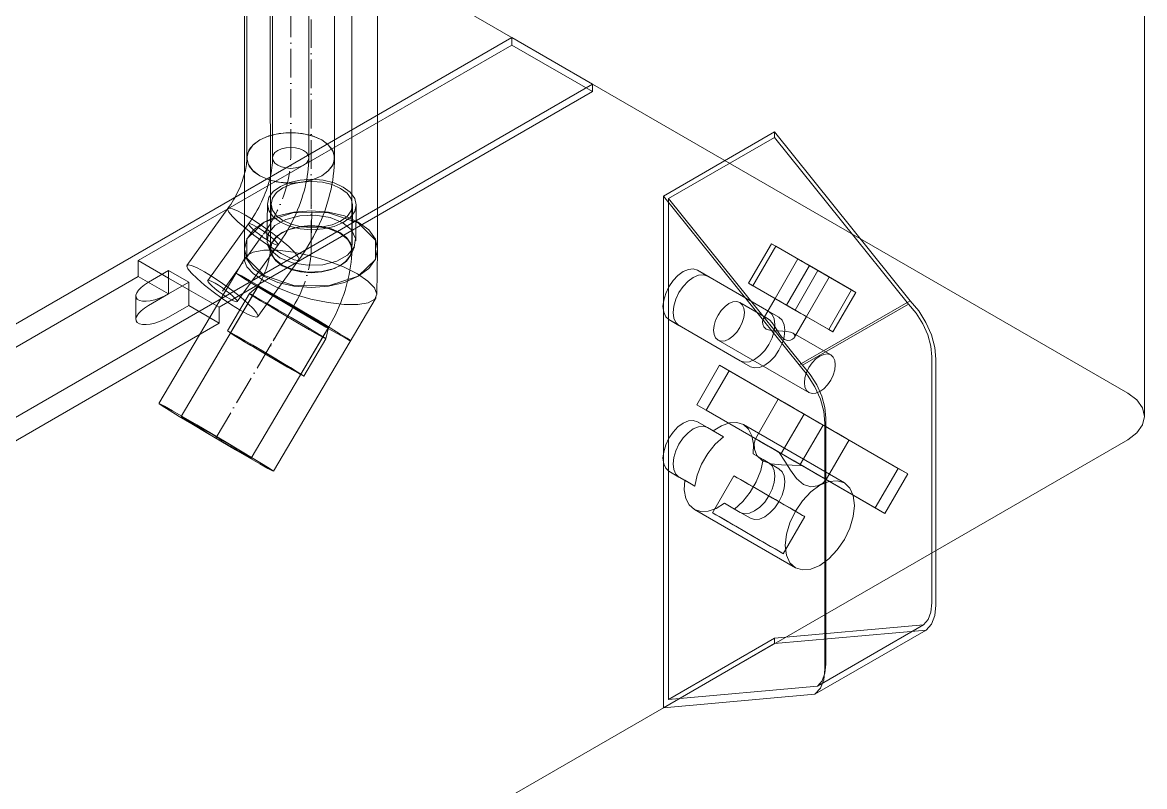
# Model space of a CAD drawing. Header units: millimetres. Extents: x -88595 to 880822, y -1054509 to -148035.
# Drawn here: x 394655.4 to 395048.3, y -313842.6 to -313575 of the extents above; entities that cross this region are included whole.
import ezdxf

# ---------------------------------------------------------------- set-up
doc = ezdxf.new("R2010")
doc.units = ezdxf.units.MM
doc.linetypes.add('$12$ADSK_Осевая', pattern=[14, 10, -2, 0, -2])
doc.linetypes.add('$13$ADSK_Осевая', pattern=[14, 10, -2, 0, -2])
for name, color, linetype, lineweight in [('Изоляция', 7, 'Continuous', 18), ('Оборудование', 7, 'Continuous', 18), ('Трубопровод', 7, 'Continuous', 18), ('Трубопроводы', 7, 'Continuous', 18)]:
    doc.layers.add(name, color=color, linetype=linetype, lineweight=lineweight)

# ---------------------------------------------------------------- blocks, each defined once
blk = doc.blocks.new('$0$ADSK_МедьПайка_Отвод-гнутая труба - Отвод _гнутая труба_-3264728-В_ОВ3_4')
at = {"layer": 'Трубопроводы', "color": 190, "true_color": 0x8000ff}
for points in [[(20780.35, 11342.33, 0), (20779.04, 11342.91, 0), (20777.5, 11343.28, 0), (20775.86, 11343.4, 0), (20774.22, 11343.28, 0), (20772.69, 11342.91, 0), (20771.37, 11342.33, 0), (20770.36, 11341.57, 0), (20769.73, 11340.69, 0), (20769.51, 11339.74, 0), (20769.73, 11338.79, 0), (20770.36, 11337.9, 0), (20771.37, 11337.14, 0)], [(20769.51, 11339.74, 0), (20769.5, 11338.91, 0), (20769.45, 11338.05, 0), (20769.38, 11337.16, 0), (20769.28, 11336.26, 0), (20769.14, 11335.33, 0), (20768.98, 11334.38, 0), (20768.78, 11333.42, 0), (20768.55, 11332.44, 0), (20768.3, 11331.45, 0), (20768.01, 11330.46, 0), (20767.69, 11329.45, 0), (20767.34, 11328.44, 0), (20766.97, 11327.43, 0), (20766.56, 11326.41, 0), (20766.13, 11325.4, 0), (20765.67, 11324.39, 0), (20765.18, 11323.39, 0), (20764.67, 11322.39, 0), (20764.14, 11321.4, 0), (20763.58, 11320.43, 0), (20763, 11319.47, 0), (20762.4, 11318.52, 0), (20761.78, 11317.6, 0), (20761.14, 11316.69, 0)], [(20771.37, 11337.14, 0), (20772.69, 11336.56, 0), (20774.22, 11336.2, 0), (20775.86, 11336.07, 0), (20777.5, 11336.2, 0), (20779.04, 11336.56, 0), (20780.35, 11337.14, 0), (20781.36, 11337.9, 0), (20781.99, 11338.79, 0), (20782.21, 11339.74, 0), (20781.99, 11340.69, 0), (20781.36, 11341.57, 0), (20780.35, 11342.33, 0)], [(20782.21, 11339.74, 0), (20782.19, 11338.47, 0), (20782.12, 11337.2, 0), (20782.02, 11335.92, 0), (20781.87, 11334.63, 0), (20781.68, 11333.33, 0), (20781.46, 11332.02, 0), (20781.19, 11330.72, 0), (20780.89, 11329.41, 0), (20780.54, 11328.09, 0), (20780.17, 11326.78, 0), (20779.75, 11325.47, 0), (20779.3, 11324.16, 0), (20778.82, 11322.86, 0), (20778.3, 11321.56, 0), (20777.75, 11320.27, 0), (20777.16, 11318.99, 0), (20776.55, 11317.72, 0), (20775.9, 11316.46, 0), (20775.23, 11315.22, 0), (20774.52, 11313.99, 0), (20773.79, 11312.78, 0), (20773.03, 11311.58, 0), (20772.25, 11310.41, 0), (20771.44, 11309.26, 0)], [(20763.71, 11315.73, 0), (20762.64, 11316.31, 0), (20761.81, 11316.66, 0), (20761.29, 11316.76, 0), (20761.11, 11316.6, 0), (20761.28, 11316.19, 0), (20761.8, 11315.57, 0), (20762.62, 11314.76, 0), (20763.69, 11313.84, 0), (20764.93, 11312.86, 0), (20766.27, 11311.88, 0), (20767.61, 11310.98, 0), (20768.86, 11310.21, 0)], [(20768.86, 11310.21, 0), (20769.94, 11309.64, 0), (20770.76, 11309.29, 0), (20771.28, 11309.19, 0), (20771.46, 11309.35, 0), (20771.29, 11309.76, 0), (20770.78, 11310.38, 0), (20769.96, 11311.18, 0), (20768.89, 11312.11, 0), (20767.64, 11313.09, 0), (20766.3, 11314.07, 0), (20764.96, 11314.97, 0), (20763.71, 11315.73, 0)]]:
    blk.add_polyline3d(points, dxfattribs=at)
blk = doc.blocks.new('$0$ADSK_МедьПайка_Отвод - Отвод медный под пайку двухраструбный-V7-В_ОВ3_4')
at = {"layer": 'Трубопроводы', "color": 134, "true_color": 0x00a6a6}
for p, q in [((22292.51, 10251.67), (22292.32, 10239.16)), ((22293.78, 10251.66), (22293.59, 10239.14)), ((22322.16, 10238.71), (22322.34, 10251.23)), ((22323.43, 10238.69), (22323.61, 10251.21)), ((22293.59, 10239.14), (22293.54, 10236.01)), ((22292.71, 10237.12), (22293.9, 10234.14)), ((22321.7, 10233.72), (22322.98, 10236.67)), ((22322.11, 10235.58), (22322.16, 10238.71)), ((22286.25, 10220.22), (22278.52, 10207.14)), ((22287.34, 10219.58), (22279.61, 10206.49)), ((22289.28, 10222.85), (22286.25, 10220.23)), ((22289.28, 10222.85), (22287.34, 10219.58)), ((22311.94, 10205.04), (22313.87, 10208.32)), ((22313.03, 10204.4), (22313.87, 10208.32)), ((22304.21, 10191.96), (22311.94, 10205.04)), ((22305.3, 10191.31), (22313.03, 10204.4))]:
    blk.add_line(p, q, dxfattribs=at)
for points in [[(22319.06, 10257.57, 0), (22315.84, 10259, 0), (22312.09, 10259.92, 0), (22308.06, 10260.26, 0), (22304.03, 10260, 0), (22300.28, 10259.16, 0), (22297.06, 10257.79, 0), (22294.59, 10255.99, 0), (22293.04, 10253.88, 0), (22292.51, 10251.6, 0), (22293.04, 10249.31, 0), (22294.59, 10247.17, 0), (22297.06, 10245.31, 0)], [(22297.96, 10245.81, 0), (22295.69, 10247.52, 0), (22294.26, 10249.48, 0), (22293.78, 10251.59, 0), (22294.26, 10253.68, 0), (22295.69, 10255.62, 0), (22297.96, 10257.27, 0), (22300.92, 10258.53, 0), (22304.36, 10259.31, 0), (22308.06, 10259.54, 0), (22311.76, 10259.23, 0), (22315.2, 10258.39, 0), (22318.16, 10257.07, 0)], [(22297.06, 10245.31, 0), (22300.29, 10243.88, 0), (22304.04, 10242.96, 0), (22308.06, 10242.62, 0), (22312.09, 10242.88, 0), (22315.84, 10243.72, 0), (22319.06, 10245.09, 0), (22321.53, 10246.89, 0), (22323.09, 10249.01, 0), (22323.62, 10251.28, 0), (22323.08, 10253.57, 0), (22321.53, 10255.72, 0), (22319.06, 10257.57, 0)], [(22318.16, 10257.07, 0), (22320.43, 10255.37, 0), (22321.86, 10253.4, 0), (22322.35, 10251.3, 0), (22321.86, 10249.2, 0), (22320.43, 10247.26, 0), (22318.16, 10245.61, 0), (22315.2, 10244.35, 0), (22311.76, 10243.58, 0), (22308.06, 10243.34, 0), (22304.37, 10243.65, 0), (22300.92, 10244.5, 0), (22297.96, 10245.81, 0)], [(22296.88, 10232.8, 0), (22293.78, 10235.34, 0), (22292.38, 10238.31, 0), (22292.85, 10241.36, 0), (22295.13, 10244.11, 0), (22298.95, 10246.24, 0), (22303.85, 10247.49, 0), (22309.23, 10247.7, 0), (22314.45, 10246.85, 0), (22318.87, 10245.05, 0)], [(22317.93, 10241.42, 0), (22314.97, 10242.74, 0), (22311.52, 10243.58, 0), (22307.83, 10243.9, 0), (22304.13, 10243.66, 0), (22300.68, 10242.88, 0), (22297.73, 10241.63, 0), (22295.46, 10239.97, 0), (22294.03, 10238.03, 0), (22293.54, 10235.94, 0), (22294.03, 10233.84, 0), (22295.46, 10231.87, 0), (22297.73, 10230.17, 0)], [(22317.93, 10241.42, 0), (22313.87, 10243.08, 0), (22309.07, 10243.85, 0), (22304.13, 10243.66, 0), (22299.63, 10242.52, 0), (22296.13, 10240.56, 0), (22294.03, 10238.03, 0), (22293.6, 10235.23, 0), (22294.88, 10232.5, 0), (22297.73, 10230.17, 0)], [(22318.87, 10245.05, 0), (22321.97, 10242.51, 0), (22323.37, 10239.54, 0), (22322.9, 10236.49, 0), (22320.61, 10233.73, 0), (22316.79, 10231.61, 0), (22311.9, 10230.36, 0), (22306.52, 10230.15, 0), (22301.3, 10230.99, 0), (22296.88, 10232.8, 0)], [(22297.73, 10230.17, 0), (22301.79, 10228.51, 0), (22306.58, 10227.74, 0), (22311.53, 10227.93, 0), (22316.02, 10229.07, 0), (22319.53, 10231.03, 0), (22321.62, 10233.56, 0), (22322.06, 10236.36, 0), (22320.77, 10239.09, 0), (22317.93, 10241.42, 0)], [(22297.73, 10230.17, 0), (22300.69, 10228.85, 0), (22304.13, 10228.01, 0), (22307.83, 10227.69, 0), (22311.52, 10227.93, 0), (22314.97, 10228.71, 0), (22317.93, 10229.96, 0), (22320.2, 10231.62, 0), (22321.62, 10233.56, 0), (22322.11, 10235.65, 0), (22321.62, 10237.75, 0), (22320.2, 10239.72, 0), (22317.93, 10241.42, 0)], [(22293.54, 10236.01, 0), (22293.53, 10235.52, 0), (22293.49, 10235, 0), (22293.44, 10234.45, 0), (22293.37, 10233.86, 0), (22293.27, 10233.25, 0), (22293.15, 10232.62, 0), (22293.01, 10231.96, 0), (22292.84, 10231.29, 0), (22292.66, 10230.59, 0), (22292.44, 10229.89, 0), (22292.21, 10229.17, 0), (22291.95, 10228.44, 0), (22291.67, 10227.71, 0), (22291.36, 10226.97, 0), (22291.04, 10226.23, 0), (22290.69, 10225.5, 0), (22290.33, 10224.76, 0), (22289.94, 10224.03, 0), (22289.54, 10223.3, 0), (22289.28, 10222.85, 0)], [(22322.11, 10235.58, 0), (22322.06, 10234.14, 0), (22321.97, 10232.7, 0), (22321.83, 10231.27, 0), (22321.65, 10229.83, 0), (22321.42, 10228.4, 0), (22321.16, 10226.98, 0), (22320.85, 10225.55, 0), (22320.5, 10224.14, 0), (22320.12, 10222.72, 0), (22319.7, 10221.32, 0), (22319.24, 10219.92, 0), (22318.75, 10218.53, 0), (22318.22, 10217.15, 0), (22317.65, 10215.78, 0), (22317.06, 10214.43, 0), (22316.43, 10213.08, 0), (22315.76, 10211.75, 0), (22315.07, 10210.43, 0), (22314.35, 10209.13, 0), (22313.87, 10208.32, 0)], [(22286.25, 10220.23, 0), (22286.72, 10220.01, 0), (22288.7, 10218.92, 0), (22292, 10217.04, 0)], [(22307.28, 10207.59, 0), (22303.06, 10210.04, 0), (22298.43, 10212.77, 0), (22293.94, 10215.45, 0), (22290.14, 10217.74, 0), (22287.48, 10219.39, 0), (22286.3, 10220.17, 0), (22286.25, 10220.22, 0)], [(22294.56, 10219.92, 0), (22291.53, 10221.65, 0), (22289.71, 10222.66, 0), (22289.28, 10222.85, 0)], [(22289.28, 10222.85, 0), (22289.32, 10222.8, 0), (22290.41, 10222.08, 0), (22292.85, 10220.57, 0), (22296.34, 10218.46, 0), (22300.46, 10216.01, 0), (22304.72, 10213.5, 0), (22308.59, 10211.24, 0)], [(22294.56, 10219.92, 0), (22292.18, 10221.28, 0), (22290.45, 10222.26, 0), (22289.47, 10222.77, 0), (22289.32, 10222.8, 0), (22290, 10222.34, 0), (22291.47, 10221.41, 0), (22293.63, 10220.09, 0), (22296.34, 10218.46, 0), (22299.39, 10216.64, 0), (22302.6, 10214.74, 0), (22305.74, 10212.9, 0), (22308.59, 10211.24, 0)], [(22313.87, 10208.32, 0), (22313.83, 10208.36, 0), (22312.74, 10209.09, 0), (22310.3, 10210.59, 0), (22306.82, 10212.7, 0), (22302.69, 10215.16, 0), (22298.44, 10217.67, 0), (22294.56, 10219.92, 0)], [(22308.59, 10211.24, 0), (22310.97, 10209.88, 0), (22312.7, 10208.91, 0), (22313.68, 10208.39, 0), (22313.83, 10208.36, 0), (22313.15, 10208.83, 0), (22311.68, 10209.75, 0), (22309.52, 10211.07, 0), (22306.81, 10212.7, 0), (22303.76, 10214.53, 0), (22300.55, 10216.42, 0), (22297.41, 10218.26, 0), (22294.56, 10219.92, 0)], [(22292, 10217.04, 0), (22296.22, 10214.58, 0), (22300.86, 10211.85, 0), (22305.35, 10209.17, 0), (22309.15, 10206.88, 0), (22311.8, 10205.24, 0), (22312.99, 10204.45, 0), (22313.03, 10204.4, 0)], [(22313.03, 10204.4, 0), (22312.56, 10204.61, 0), (22310.58, 10205.7, 0), (22307.28, 10207.59, 0)], [(22308.59, 10211.24, 0), (22311.62, 10209.51, 0), (22313.44, 10208.51, 0), (22313.87, 10208.32, 0)], [(22284.27, 10203.95, 0), (22281.68, 10205.43, 0), (22279.79, 10206.49, 0), (22278.73, 10207.06, 0), (22278.56, 10207.09, 0), (22279.31, 10206.58, 0), (22280.91, 10205.58, 0), (22283.26, 10204.14, 0), (22286.21, 10202.36, 0), (22289.54, 10200.38, 0), (22293.03, 10198.31, 0), (22296.44, 10196.31, 0), (22299.55, 10194.5, 0)], [(22298.93, 10194.89, 0), (22296.07, 10196.54, 0), (22292.94, 10198.38, 0), (22289.73, 10200.28, 0), (22286.67, 10202.11, 0), (22283.97, 10203.74, 0), (22281.81, 10205.06, 0), (22280.34, 10205.98, 0), (22279.65, 10206.45, 0), (22279.81, 10206.42, 0), (22280.78, 10205.9, 0), (22282.52, 10204.93, 0), (22284.89, 10203.57, 0)], [(22299.55, 10194.5, 0), (22302.14, 10193.02, 0), (22304.03, 10191.96, 0), (22305.09, 10191.4, 0), (22305.26, 10191.36, 0), (22304.51, 10191.87, 0), (22302.91, 10192.88, 0), (22300.56, 10194.32, 0), (22297.62, 10196.09, 0), (22294.29, 10198.08, 0), (22290.79, 10200.14, 0), (22287.38, 10202.15, 0), (22284.27, 10203.95, 0)], [(22284.89, 10203.57, 0), (22287.75, 10201.91, 0), (22290.88, 10200.07, 0), (22294.09, 10198.17, 0), (22297.15, 10196.35, 0), (22299.85, 10194.72, 0), (22302.01, 10193.39, 0), (22303.48, 10192.47, 0), (22304.17, 10192.01, 0), (22304.01, 10192.03, 0), (22303.04, 10192.55, 0), (22301.3, 10193.53, 0), (22298.93, 10194.89, 0)]]:
    blk.add_polyline3d(points, dxfattribs=at)
blk = doc.blocks.new('$0$ADSK_Наружный блок кондиционера сплит-системы1 - AV16IMVEV-4475072-В_ОВ3_4')
at = {"layer": 'Оборудование'}
for p, q in [((20840.88, 11167.99), (20840.88, 12539.7)), ((20170.35, 11559.9), (20835.03, 11176.15)), ((20089.03, 10994.48), (20619.36, 11300.67)), ((20619.36, 11300.67), (20619.36, 11298.05)), ((20619.36, 11300.67), (20647.64, 11284.34)), ((20619.36, 11298.05), (20488.54, 11222.53)), ((20619.36, 11298.05), (20647.64, 11281.72)), ((20647.64, 11284.34), (20117.31, 10978.15)), ((20647.64, 11281.72), (20647.64, 11284.34)), ((20516.83, 11206.2), (20647.64, 11281.72)), ((20711.28, 11267.6), (20672.39, 11245.14)), ((20711.28, 11265.71), (20674.16, 11244.28)), ((20711.28, 11265.71), (20711.28, 11267.6)), ((20711.28, 11267.6), (20758.82, 11208.47)), ((20758.21, 11207.34), (20711.28, 11265.71)), ((20719.93, 11186.01), (20672.39, 11245.14)), ((20672.39, 11245.14), (20672.39, 11065.92)), ((20674.16, 11244.28), (20674.16, 11068.83)), ((20674.16, 11244.28), (20721.08, 11185.91)), ((20702.26, 11214.6), (20710.26, 11228.46)), ((20703.75, 11213.74), (20711.75, 11227.6)), ((20711.75, 11227.6), (20710.26, 11228.46)), ((20710.26, 11228.46), (20723.52, 11220.8)), ((20726.51, 11219.08), (20711.75, 11227.6)), ((20488.54, 11222.53), (20488.54, 11216.98)), ((20488.54, 11222.53), (20499.15, 11216.4)), ((20719.52, 11223.11), (20711.52, 11209.26)), ((20492.08, 11214.93), (20499.15, 11219.02)), ((20499.15, 11219.02), (20506.22, 11214.93)), ((20499.15, 11216.4), (20499.15, 11219.02)), ((20687.87, 11217.14), (20684.34, 11219.18)), ((20684.34, 11219.18), (20709.34, 11204.74)), ((20715.52, 11206.94), (20723.52, 11220.8)), ((20718.51, 11205.22), (20726.51, 11219.08)), ((20723.52, 11220.8), (20738.28, 11212.28)), ((20739.77, 11211.42), (20726.51, 11219.08)), ((20488.54, 11216.98), (20219.84, 11061.84)), ((20488.54, 11216.98), (20499.15, 11210.85)), ((20499.15, 11216.4), (20499.15, 11210.85)), ((20506.22, 11212.32), (20499.15, 11216.4)), ((20506.22, 11214.93), (20499.15, 11210.85)), ((20506.22, 11214.93), (20506.22, 11212.32)), ((20712.87, 11202.7), (20687.87, 11217.14)), ((20715.52, 11206.94), (20702.26, 11214.6)), ((20702.26, 11214.6), (20703.75, 11213.74)), ((20703.75, 11213.74), (20718.51, 11205.22)), ((20722.51, 11202.91), (20730.51, 11216.76)), ((20487.71, 11210.15), (20487.71, 11201.99)), ((20499.15, 11210.85), (20492.08, 11206.77)), ((20506.22, 11206.77), (20506.22, 11212.32)), ((20506.22, 11212.32), (20516.83, 11206.2)), ((20738.28, 11212.28), (20730.28, 11198.42)), ((20731.77, 11197.56), (20739.77, 11211.42)), ((20738.28, 11212.28), (20739.77, 11211.42)), ((20499.15, 11202.69), (20506.22, 11206.77)), ((20506.22, 11206.77), (20516.83, 11200.65)), ((20516.83, 11200.65), (20516.83, 11206.2)), ((20708.83, 11202.28), (20699.18, 11207.86)), ((20711.52, 11209.26), (20707.35, 11202.05)), ((20730.28, 11198.42), (20715.52, 11206.94)), ((20758.82, 11208.47), (20719.93, 11186.01)), ((20721.08, 11185.91), (20758.21, 11207.34)), ((20674.34, 11201.86), (20677.87, 11199.81)), ((20699.34, 11187.42), (20674.34, 11201.86)), ((20718.35, 11195.7), (20722.51, 11202.91)), ((20718.51, 11205.22), (20731.77, 11197.56)), ((20248.13, 11045.51), (20516.83, 11200.65)), ((20677.87, 11199.81), (20702.87, 11185.38)), ((20731.77, 11197.56), (20730.28, 11198.42)), ((20691.56, 11194.66), (20723.38, 11176.29)), ((20731, 11189.49), (20717.81, 11197.1)), ((20684.09, 11172.02), (20692.09, 11185.88)), ((20695.42, 11183.96), (20692.09, 11185.88)), ((20692.09, 11185.88), (20721.69, 11168.79)), ((20766.44, 11102.65), (20766.44, 11188.84)), ((20767.85, 11188.02), (20767.85, 11101.83)), ((20687.42, 11170.1), (20695.42, 11183.96)), ((20728.34, 11164.95), (20695.42, 11183.96)), ((20712.63, 11174.02), (20704.63, 11160.16)), ((20713.69, 11154.93), (20684.09, 11172.02)), ((20684.09, 11172.02), (20687.42, 11170.1)), ((20687.42, 11170.1), (20720.34, 11151.09)), ((20687.87, 11164.06), (20684.34, 11166.1)), ((20684.34, 11166.1), (20689.86, 11162.91)), ((20713.69, 11154.93), (20721.69, 11168.79)), ((20721.69, 11168.79), (20754.61, 11149.78)), ((20729.31, 11167.41), (20729.31, 11081.22)), ((20693.4, 11160.87), (20687.87, 11164.06)), ((20689.86, 11162.91), (20693.4, 11160.87)), ((20735.77, 11144.68), (20700.42, 11165.09)), ((20720.34, 11151.09), (20728.34, 11164.95)), ((20757.94, 11147.86), (20728.34, 11164.95)), ((20728.96, 11079.38), (20728.96, 11165.57)), ((20835.03, 11159.82), (20332.98, 10869.96)), ((20721.06, 11150.67), (20704.63, 11160.16)), ((20729.4, 11145.86), (20737.4, 11159.72)), ((20703.81, 11154.86), (20709.34, 11151.67)), ((20707.34, 11152.82), (20703.81, 11154.86)), ((20712.97, 11155.35), (20729.4, 11145.86)), ((20746.61, 11135.92), (20713.69, 11154.93)), ((20712.87, 11149.63), (20707.34, 11152.82)), ((20720.34, 11151.09), (20749.94, 11134)), ((20674.34, 11148.78), (20677.87, 11146.74)), ((20679.86, 11145.59), (20674.34, 11148.78)), ((20677.87, 11146.74), (20683.4, 11143.55)), ((20697.13, 11147.17), (20689.63, 11134.18)), ((20754.61, 11149.78), (20746.61, 11135.92)), ((20749.94, 11134), (20757.94, 11147.86)), ((20754.61, 11149.78), (20757.94, 11147.86)), ((20683.4, 11143.55), (20679.86, 11145.59)), ((20683.26, 11135.37), (20718.61, 11114.95)), ((20699.34, 11134.35), (20693.81, 11137.54)), ((20693.81, 11137.54), (20697.34, 11135.5)), ((20697.34, 11135.5), (20702.87, 11132.31)), ((20749.94, 11134), (20746.61, 11135.92)), ((20714.4, 11119.88), (20721.9, 11132.87)), ((20711.28, 11090.26), (20763.46, 11094.92)), ((20764.38, 11093.12), (20711.28, 11088.38)), ((20725.49, 11070.67), (20764.38, 11093.12)), ((20763.46, 11094.92), (20726.34, 11073.49)), ((20711.28, 11088.38), (20672.39, 11065.92)), ((20674.16, 11068.83), (20711.28, 11090.26)), ((20711.28, 11088.38), (20711.28, 11090.26)), ((20726.34, 11073.49), (20674.16, 11068.83)), ((20672.39, 11065.92), (20725.49, 11070.67))]:
    blk.add_line(p, q, dxfattribs=at)
for points in [[(20721.84, 11221.77, 0), (20720.79, 11222.38, 0), (20720.02, 11222.82, 0), (20719.59, 11223.07, 0), (20719.54, 11223.1, 0), (20719.86, 11222.92, 0), (20720.52, 11222.53, 0), (20721.5, 11221.97, 0), (20722.71, 11221.27, 0), (20724.08, 11220.48, 0), (20725.52, 11219.65, 0), (20726.92, 11218.84, 0), (20728.19, 11218.11, 0)], [(20728.19, 11218.11, 0), (20729.24, 11217.5, 0), (20730.01, 11217.06, 0), (20730.43, 11216.81, 0), (20730.49, 11216.78, 0), (20730.17, 11216.96, 0), (20729.5, 11217.35, 0), (20728.53, 11217.91, 0), (20727.32, 11218.61, 0), (20725.94, 11219.4, 0), (20724.51, 11220.23, 0), (20723.11, 11221.04, 0), (20721.84, 11221.77, 0)], [(20674.34, 11201.86, 0), (20673.21, 11202.9, 0), (20672.51, 11204.46, 0), (20672.27, 11206.43, 0), (20672.51, 11208.69, 0), (20673.21, 11211.06, 0), (20674.34, 11213.4, 0), (20675.8, 11215.55, 0), (20677.51, 11217.35, 0), (20679.34, 11218.68, 0), (20681.17, 11219.46, 0), (20682.87, 11219.63, 0), (20684.34, 11219.18, 0)], [(20687.87, 11217.14, 0), (20686.41, 11217.59, 0), (20684.7, 11217.42, 0), (20682.87, 11216.64, 0), (20681.04, 11215.31, 0), (20679.34, 11213.5, 0), (20677.87, 11211.36, 0), (20676.75, 11209.02, 0), (20676.04, 11206.64, 0), (20675.8, 11204.39, 0), (20676.04, 11202.42, 0), (20676.75, 11200.86, 0), (20677.87, 11199.81, 0)], [(20499.15, 11210.85, 0), (20497.6, 11210.05, 0), (20495.97, 11209.37, 0), (20494.32, 11208.84, 0), (20492.73, 11208.49, 0), (20491.26, 11208.34, 0), (20489.98, 11208.38, 0), (20488.95, 11208.62, 0), (20488.21, 11209.05, 0), (20487.8, 11209.64, 0), (20487.72, 11210.38, 0), (20487.99, 11211.23, 0), (20488.6, 11212.15, 0), (20489.51, 11213.1, 0), (20490.69, 11214.04, 0), (20492.08, 11214.93, 0)], [(20492.08, 11206.77, 0), (20490.69, 11205.88, 0), (20489.51, 11204.93, 0), (20488.6, 11203.98, 0), (20487.99, 11203.06, 0), (20487.72, 11202.21, 0), (20487.8, 11201.48, 0), (20488.21, 11200.88, 0), (20488.95, 11200.45, 0), (20489.98, 11200.21, 0), (20491.26, 11200.17, 0), (20492.73, 11200.33, 0), (20494.32, 11200.68, 0), (20495.97, 11201.2, 0), (20497.6, 11201.88, 0), (20499.15, 11202.69, 0)], [(20699.18, 11207.86, 0), (20698.07, 11208.2, 0), (20696.77, 11208.07, 0), (20695.37, 11207.48, 0), (20693.98, 11206.46, 0), (20692.68, 11205.09, 0), (20691.56, 11203.46, 0), (20690.71, 11201.67, 0), (20690.17, 11199.86, 0), (20689.98, 11198.15, 0), (20690.17, 11196.64, 0), (20690.71, 11195.45, 0), (20691.56, 11194.66, 0)], [(20691.56, 11194.66, 0), (20692.68, 11194.31, 0), (20693.98, 11194.44, 0), (20695.37, 11195.04, 0), (20696.77, 11196.05, 0), (20698.07, 11197.43, 0), (20699.18, 11199.06, 0), (20700.04, 11200.84, 0), (20700.58, 11202.65, 0), (20700.76, 11204.37, 0), (20700.58, 11205.87, 0), (20700.04, 11207.06, 0), (20699.18, 11207.86, 0)], [(20720.19, 11204.25, 0), (20718.92, 11204.98, 0), (20717.52, 11205.79, 0), (20716.08, 11206.62, 0), (20714.71, 11207.41, 0), (20713.5, 11208.11, 0), (20712.52, 11208.68, 0), (20711.86, 11209.06, 0), (20711.54, 11209.25, 0), (20711.59, 11209.21, 0), (20712.02, 11208.97, 0), (20712.79, 11208.53, 0), (20713.84, 11207.92, 0)], [(20720.19, 11204.25, 0), (20718.92, 11204.98, 0), (20717.52, 11205.79, 0), (20716.08, 11206.62, 0), (20714.71, 11207.41, 0), (20713.5, 11208.11, 0), (20712.52, 11208.68, 0), (20711.86, 11209.06, 0), (20711.54, 11209.25, 0), (20711.59, 11209.21, 0), (20712.02, 11208.97, 0), (20712.79, 11208.53, 0), (20713.84, 11207.92, 0)], [(20713.84, 11207.92, 0), (20715.11, 11207.18, 0), (20716.51, 11206.37, 0), (20717.94, 11205.55, 0), (20719.32, 11204.76, 0), (20720.53, 11204.05, 0), (20721.5, 11203.49, 0), (20722.17, 11203.11, 0), (20722.49, 11202.92, 0), (20722.43, 11202.95, 0), (20722.01, 11203.2, 0), (20721.24, 11203.64, 0), (20720.19, 11204.25, 0)], [(20713.84, 11207.92, 0), (20715.11, 11207.18, 0), (20716.51, 11206.37, 0), (20717.94, 11205.55, 0), (20719.32, 11204.76, 0), (20720.53, 11204.05, 0), (20721.5, 11203.49, 0), (20722.17, 11203.11, 0), (20722.49, 11202.92, 0), (20722.43, 11202.95, 0), (20722.01, 11203.2, 0), (20721.24, 11203.64, 0), (20720.19, 11204.25, 0)], [(20766.44, 11188.84, 0), (20766.07, 11192.57, 0), (20764.98, 11196.52, 0), (20763.23, 11200.44, 0), (20760.93, 11204.12, 0), (20758.21, 11207.34, 0)], [(20758.82, 11208.47, 0), (20761.81, 11204.9, 0), (20764.33, 11200.83, 0), (20766.25, 11196.49, 0), (20767.44, 11192.14, 0), (20767.85, 11188.02, 0)], [(20709.34, 11204.74, 0), (20710.46, 11203.7, 0), (20711.17, 11202.14, 0), (20711.41, 11200.17, 0), (20711.17, 11197.91, 0), (20710.46, 11195.54, 0), (20709.34, 11193.2, 0), (20707.87, 11191.05, 0), (20706.17, 11189.25, 0), (20704.34, 11187.92, 0), (20702.51, 11187.14, 0), (20700.8, 11186.97, 0), (20699.34, 11187.42, 0)], [(20702.87, 11185.38, 0), (20704.34, 11184.93, 0), (20706.04, 11185.1, 0), (20707.87, 11185.88, 0), (20709.7, 11187.21, 0), (20711.41, 11189.01, 0), (20712.87, 11191.15, 0), (20714, 11193.49, 0), (20714.7, 11195.87, 0), (20714.94, 11198.12, 0), (20714.7, 11200.1, 0), (20714, 11201.66, 0), (20712.87, 11202.7, 0)], [(20708.83, 11202.28, 0), (20708.14, 11202.52, 0), (20707.6, 11202.35, 0), (20707.26, 11201.86, 0), (20707.12, 11201.13, 0), (20707.21, 11200.26, 0), (20707.61, 11199.35, 0), (20708.45, 11198.57, 0)], [(20714.8, 11194.91, 0), (20713.78, 11195.79, 0), (20712.91, 11196.97, 0), (20712.1, 11198.26, 0), (20711.3, 11199.53, 0), (20710.47, 11200.69, 0), (20709.64, 11201.65, 0), (20708.83, 11202.28, 0)], [(20708.45, 11198.57, 0), (20709.71, 11198.14, 0), (20711.17, 11197.98, 0), (20712.69, 11197.92, 0), (20714.19, 11197.85, 0), (20715.62, 11197.72, 0), (20716.86, 11197.48, 0), (20717.81, 11197.1, 0)], [(20717.81, 11197.1, 0), (20718.36, 11196.61, 0), (20718.48, 11196.07, 0), (20718.23, 11195.52, 0), (20717.67, 11195.04, 0), (20716.87, 11194.69, 0), (20715.88, 11194.57, 0), (20714.8, 11194.91, 0)], [(20731, 11189.49, 0), (20729.89, 11189.83, 0), (20728.59, 11189.7, 0), (20727.19, 11189.11, 0), (20725.8, 11188.09, 0), (20724.5, 11186.72, 0), (20723.38, 11185.09, 0), (20722.53, 11183.3, 0), (20721.99, 11181.49, 0), (20721.8, 11179.78, 0), (20721.99, 11178.27, 0), (20722.53, 11177.08, 0), (20723.38, 11176.29, 0)], [(20728.96, 11165.57, 0), (20728.55, 11169.69, 0), (20727.36, 11174.04, 0), (20725.44, 11178.38, 0), (20722.92, 11182.44, 0), (20719.93, 11186.01, 0)], [(20721.08, 11185.91, 0), (20723.8, 11182.69, 0), (20726.11, 11179.01, 0), (20727.85, 11175.09, 0), (20728.94, 11171.14, 0), (20729.31, 11167.41, 0)], [(20723.38, 11176.29, 0), (20724.5, 11175.94, 0), (20725.8, 11176.07, 0), (20727.19, 11176.67, 0), (20728.59, 11177.68, 0), (20729.89, 11179.05, 0), (20731, 11180.69, 0), (20731.86, 11182.47, 0), (20732.4, 11184.28, 0), (20732.58, 11186, 0), (20732.4, 11187.5, 0), (20731.86, 11188.69, 0), (20731, 11189.49, 0)], [(20717.86, 11171, 0), (20715.49, 11172.37, 0), (20713.77, 11173.36, 0), (20712.81, 11173.91, 0), (20712.68, 11173.99, 0), (20713.4, 11173.58, 0), (20714.9, 11172.71, 0), (20717.1, 11171.44, 0), (20719.83, 11169.86, 0), (20722.92, 11168.08, 0), (20726.15, 11166.21, 0), (20729.3, 11164.39, 0), (20732.16, 11162.74, 0)], [(20835.03, 11176.15, 0), (20838.2, 11173.76, 0), (20840.2, 11170.97, 0), (20840.88, 11167.99, 0), (20840.2, 11165, 0), (20838.2, 11162.21, 0), (20835.03, 11159.82, 0)], [(20732.16, 11162.74, 0), (20734.54, 11161.37, 0), (20736.26, 11160.37, 0), (20737.22, 11159.82, 0), (20737.35, 11159.75, 0), (20736.63, 11160.16, 0), (20735.13, 11161.03, 0), (20732.93, 11162.3, 0), (20730.2, 11163.88, 0), (20727.11, 11165.66, 0), (20723.88, 11167.52, 0), (20720.73, 11169.34, 0), (20717.86, 11171, 0)], [(20674.34, 11148.78, 0), (20673.21, 11149.83, 0), (20672.51, 11151.39, 0), (20672.27, 11153.36, 0), (20672.51, 11155.61, 0), (20673.21, 11157.99, 0), (20674.34, 11160.33, 0), (20675.8, 11162.47, 0), (20677.51, 11164.27, 0), (20679.34, 11165.61, 0), (20681.17, 11166.39, 0), (20682.87, 11166.56, 0), (20684.34, 11166.1, 0)], [(20687.87, 11164.06, 0), (20686.41, 11164.52, 0), (20684.7, 11164.35, 0), (20682.87, 11163.57, 0), (20681.04, 11162.23, 0), (20679.34, 11160.43, 0), (20677.87, 11158.29, 0), (20676.75, 11155.95, 0), (20676.04, 11153.57, 0), (20675.8, 11151.32, 0), (20676.04, 11149.35, 0), (20676.75, 11147.78, 0), (20677.87, 11146.74, 0)], [(20689.86, 11162.91, 0), (20692.73, 11164.72, 0), (20695.55, 11165.71, 0), (20698.16, 11165.84, 0), (20700.42, 11165.09, 0)], [(20700.42, 11165.09, 0), (20702.19, 11163.51, 0), (20703.39, 11161.18, 0), (20703.94, 11158.25, 0), (20703.81, 11154.86, 0)], [(20693.4, 11160.87, 0), (20690.51, 11158.22, 0), (20687.92, 11154.95, 0), (20685.79, 11151.26, 0), (20684.25, 11147.38, 0), (20683.4, 11143.55, 0)], [(20704.63, 11160.16, 0), (20704.16, 11158.54, 0), (20704.26, 11156.48, 0), (20705.13, 11154.26, 0), (20707.11, 11152.36, 0)], [(20704.63, 11160.16, 0), (20705, 11159.95, 0), (20706.03, 11159.35, 0), (20707.69, 11158.4, 0), (20709.86, 11157.14, 0)], [(20724.16, 11148.88, 0), (20721.3, 11150.53, 0), (20718.15, 11152.36, 0), (20714.92, 11154.22, 0), (20711.83, 11156, 0), (20709.1, 11157.58, 0), (20706.9, 11158.85, 0), (20705.4, 11159.72, 0), (20704.68, 11160.13, 0), (20704.81, 11160.06, 0), (20705.77, 11159.51, 0), (20707.49, 11158.51, 0), (20709.86, 11157.14, 0)], [(20709.86, 11157.14, 0), (20712.44, 11155.65, 0), (20715.27, 11154.02, 0), (20718.2, 11152.32, 0), (20721.06, 11150.67, 0)], [(20709.86, 11157.14, 0), (20712.73, 11155.49, 0), (20715.88, 11153.67, 0), (20719.11, 11151.8, 0), (20722.2, 11150.02, 0), (20724.93, 11148.44, 0), (20727.13, 11147.17, 0), (20728.63, 11146.3, 0), (20729.35, 11145.89, 0), (20729.22, 11145.96, 0), (20728.26, 11146.52, 0), (20726.54, 11147.51, 0), (20724.16, 11148.88, 0)], [(20724.16, 11148.88, 0), (20721.59, 11150.37, 0), (20718.76, 11152.01, 0), (20715.83, 11153.7, 0), (20712.97, 11155.35, 0)], [(20721.41, 11144.11, 0), (20718.97, 11146.27, 0), (20716.88, 11149.19, 0), (20714.93, 11152.32, 0), (20712.97, 11155.35, 0)], [(20697.34, 11135.5, 0), (20700.23, 11138.15, 0), (20702.82, 11141.43, 0), (20704.95, 11145.11, 0), (20706.49, 11148.99, 0), (20707.34, 11152.82, 0)], [(20709.34, 11151.67, 0), (20710.46, 11150.63, 0), (20711.17, 11149.07, 0), (20711.41, 11147.09, 0), (20711.17, 11144.84, 0), (20710.46, 11142.46, 0), (20709.34, 11140.12, 0), (20707.87, 11137.98, 0), (20706.17, 11136.18, 0), (20704.34, 11134.85, 0), (20702.51, 11134.07, 0), (20700.8, 11133.9, 0), (20699.34, 11134.35, 0)], [(20707.11, 11152.36, 0), (20710.19, 11151.34, 0), (20713.77, 11150.99, 0), (20717.45, 11150.86, 0), (20721.06, 11150.67, 0)], [(20716.66, 11135.89, 0), (20713.8, 11137.54, 0), (20710.65, 11139.36, 0), (20707.42, 11141.23, 0), (20704.33, 11143.01, 0), (20701.6, 11144.59, 0), (20699.4, 11145.86, 0), (20697.9, 11146.73, 0), (20697.18, 11147.14, 0), (20697.31, 11147.07, 0), (20698.27, 11146.51, 0), (20699.99, 11145.52, 0), (20702.36, 11144.15, 0)], [(20702.87, 11132.31, 0), (20704.34, 11131.86, 0), (20706.04, 11132.03, 0), (20707.87, 11132.8, 0), (20709.7, 11134.14, 0), (20711.41, 11135.94, 0), (20712.87, 11138.08, 0), (20714, 11140.42, 0), (20714.7, 11142.8, 0), (20714.94, 11145.05, 0), (20714.7, 11147.03, 0), (20714, 11148.59, 0), (20712.87, 11149.63, 0)], [(20729.4, 11145.86, 0), (20729.03, 11146.07, 0), (20727.99, 11146.67, 0), (20726.34, 11147.63, 0), (20724.16, 11148.88, 0)], [(20683.26, 11135.37, 0), (20681.48, 11136.95, 0), (20680.28, 11139.27, 0), (20679.74, 11142.21, 0), (20679.86, 11145.59, 0)], [(20702.36, 11144.15, 0), (20705.23, 11142.5, 0), (20708.38, 11140.68, 0), (20711.61, 11138.81, 0), (20714.7, 11137.03, 0), (20717.43, 11135.45, 0), (20719.63, 11134.18, 0), (20721.13, 11133.31, 0), (20721.85, 11132.9, 0), (20721.72, 11132.97, 0), (20720.76, 11133.53, 0), (20719.04, 11134.52, 0), (20716.66, 11135.89, 0)], [(20735.77, 11144.68, 0), (20733.26, 11145.45, 0), (20730.33, 11145.16, 0), (20727.19, 11143.83, 0), (20724.05, 11141.54, 0), (20721.13, 11138.45, 0), (20718.61, 11134.77, 0), (20716.68, 11130.75, 0), (20715.47, 11126.67, 0), (20715.06, 11122.81, 0), (20715.47, 11119.42, 0), (20716.68, 11116.74, 0), (20718.61, 11114.95, 0)], [(20718.61, 11114.95, 0), (20721.13, 11114.18, 0), (20724.05, 11114.47, 0), (20727.19, 11115.8, 0), (20730.33, 11118.09, 0), (20733.26, 11121.18, 0), (20735.77, 11124.86, 0), (20737.7, 11128.88, 0), (20738.91, 11132.96, 0), (20739.33, 11136.82, 0), (20738.91, 11140.21, 0), (20737.7, 11142.89, 0), (20735.77, 11144.68, 0)], [(20729.4, 11145.86, 0), (20728.23, 11144.64, 0), (20726.39, 11143.7, 0), (20724.04, 11143.34, 0), (20721.41, 11144.11, 0)], [(20693.81, 11137.54, 0), (20690.94, 11135.74, 0), (20688.12, 11134.74, 0), (20685.51, 11134.62, 0), (20683.26, 11135.37, 0)], [(20694.86, 11131.16, 0), (20692.49, 11132.53, 0), (20690.77, 11133.52, 0), (20689.81, 11134.08, 0), (20689.68, 11134.15, 0), (20690.4, 11133.74, 0), (20691.9, 11132.87, 0), (20694.1, 11131.6, 0), (20696.83, 11130.02, 0), (20699.92, 11128.24, 0), (20703.15, 11126.37, 0), (20706.3, 11124.55, 0), (20709.16, 11122.9, 0)], [(20709.16, 11122.9, 0), (20711.54, 11121.53, 0), (20713.26, 11120.54, 0), (20714.22, 11119.98, 0), (20714.35, 11119.91, 0), (20713.63, 11120.32, 0), (20712.13, 11121.19, 0), (20709.93, 11122.46, 0), (20707.2, 11124.04, 0), (20704.11, 11125.82, 0), (20700.88, 11127.69, 0), (20697.73, 11129.51, 0), (20694.86, 11131.16, 0)], [(20763.46, 11094.92, 0), (20765.08, 11096.84, 0), (20766.09, 11099.46, 0), (20766.44, 11102.65, 0)], [(20767.85, 11101.83, 0), (20767.45, 11098.2, 0), (20766.27, 11095.24, 0), (20764.38, 11093.12, 0)], [(20729.31, 11081.22, 0), (20728.97, 11078.03, 0), (20727.96, 11075.4, 0), (20726.34, 11073.49, 0)], [(20725.49, 11070.67, 0), (20727.38, 11072.79, 0), (20728.56, 11075.75, 0), (20728.96, 11079.38, 0)]]:
    blk.add_polyline3d(points, dxfattribs=at)

msp = doc.modelspace()

# ---------------------------------------------------------------- linework, layer by layer
at = {"layer": 'Изоляция', "color": 134, "true_color": 0x00a6a6}
for p, q in [((394733.04, -313401.58), (394733.19, -313654.4)), ((394779.76, -313654.37), (394779.61, -313401.55)), ((394733.19, -313654.04), (394733.12, -313658.35)), ((394779.52, -313670.19), (394779.75, -313654.73)), ((394733.44, -313657.22), (394703.16, -313708.46)), ((394743.26, -313732.15), (394779.2, -313671.32))]:
    msp.add_line(p, q, dxfattribs=at)
at = {"layer": 'Изоляция', "color": 190, "true_color": 0x8000ff}
for p, q in [((394733.96, -313421.74), (394733.96, -313622.41)), ((394764.66, -313622.41), (394764.66, -313421.74)), ((394727.28, -313640.19), (394712.95, -313660.06)), ((394737.85, -313678.02), (394752.18, -313658.16))]:
    msp.add_line(p, q, dxfattribs=at)
for points in [[(394738.45, -313628.68, 0), (394736.01, -313626.84, 0), (394734.48, -313624.7, 0), (394733.96, -313622.41, 0), (394734.48, -313620.12, 0), (394736.01, -313617.98, 0), (394738.45, -313616.14, 0)], [(394738.45, -313616.14, 0), (394736.31, -313617.7, 0), (394734.82, -313619.49, 0), (394734.05, -313621.42, 0), (394734.05, -313623.4, 0), (394734.82, -313625.34, 0), (394736.31, -313627.13, 0), (394738.45, -313628.68, 0)], [(394738.45, -313616.14, 0), (394741.63, -313614.74, 0), (394745.33, -313613.85, 0), (394749.31, -313613.55, 0), (394753.28, -313613.85, 0), (394756.98, -313614.74, 0), (394760.16, -313616.14, 0)], [(394760.16, -313616.14, 0), (394757.47, -313614.91, 0), (394754.37, -313614.05, 0), (394751.02, -313613.6, 0), (394747.58, -313613.6, 0), (394744.23, -313614.05, 0), (394741.14, -313614.91, 0), (394738.45, -313616.14, 0)], [(394760.16, -313616.14, 0), (394762.6, -313617.98, 0), (394764.13, -313620.12, 0), (394764.66, -313622.41, 0), (394764.13, -313624.7, 0), (394762.6, -313626.84, 0), (394760.16, -313628.68, 0)], [(394760.16, -313628.68, 0), (394762.3, -313627.12, 0), (394763.8, -313625.34, 0), (394764.56, -313623.4, 0), (394764.56, -313621.42, 0), (394763.79, -313619.48, 0), (394762.3, -313617.69, 0), (394760.16, -313616.14, 0)], [(394733.96, -313622.41, 0), (394733.95, -313622.94, 0), (394733.92, -313623.5, 0), (394733.87, -313624.1, 0), (394733.8, -313624.74, 0), (394733.7, -313625.4, 0), (394733.58, -313626.1, 0), (394733.43, -313626.81, 0), (394733.26, -313627.55, 0), (394733.06, -313628.31, 0), (394732.84, -313629.09, 0), (394732.59, -313629.88, 0), (394732.32, -313630.68, 0), (394732.02, -313631.48, 0), (394731.69, -313632.3, 0), (394731.34, -313633.11, 0), (394730.97, -313633.93, 0), (394730.58, -313634.74, 0), (394730.16, -313635.55, 0), (394729.72, -313636.36, 0), (394729.27, -313637.15, 0), (394728.8, -313637.93, 0), (394728.31, -313638.7, 0), (394727.8, -313639.46, 0), (394727.28, -313640.19, 0)], [(394764.66, -313622.41, 0), (394764.63, -313623.98, 0), (394764.55, -313625.55, 0), (394764.42, -313627.11, 0), (394764.24, -313628.68, 0), (394764.02, -313630.24, 0), (394763.75, -313631.79, 0), (394763.43, -313633.35, 0), (394763.07, -313634.89, 0), (394762.67, -313636.44, 0), (394762.23, -313637.97, 0), (394761.74, -313639.5, 0), (394761.22, -313641.02, 0), (394760.66, -313642.53, 0), (394760.06, -313644.02, 0), (394759.43, -313645.51, 0), (394758.76, -313646.99, 0), (394758.05, -313648.44, 0), (394757.31, -313649.89, 0), (394756.53, -313651.32, 0), (394755.72, -313652.73, 0), (394754.88, -313654.12, 0), (394754.01, -313655.49, 0), (394753.11, -313656.83, 0), (394752.18, -313658.16, 0)], [(394760.16, -313628.68, 0), (394756.98, -313630.09, 0), (394753.28, -313630.97, 0), (394749.31, -313631.27, 0), (394745.33, -313630.97, 0), (394741.63, -313630.09, 0), (394738.45, -313628.68, 0)], [(394738.45, -313628.68, 0), (394741.14, -313629.92, 0), (394744.24, -313630.78, 0), (394747.59, -313631.22, 0), (394751.03, -313631.22, 0), (394754.38, -313630.78, 0), (394757.47, -313629.91, 0), (394760.16, -313628.68, 0)], [(394727.22, -313640.41, 0), (394727.66, -313640.02, 0), (394728.91, -313640.26, 0), (394730.91, -313641.11, 0), (394733.51, -313642.5, 0), (394736.53, -313644.35, 0), (394739.77, -313646.53, 0)], [(394733.51, -313642.5, 0), (394730.91, -313641.11, 0), (394728.91, -313640.26, 0), (394727.66, -313640.02, 0), (394727.22, -313640.41, 0), (394727.64, -313641.39, 0), (394728.88, -313642.91, 0)], [(394739.7, -313651.82, 0), (394736.46, -313649.46, 0), (394733.45, -313647.08, 0), (394730.86, -313644.85, 0), (394728.88, -313642.91, 0), (394727.64, -313641.39, 0), (394727.22, -313640.41, 0)], [(394728.88, -313642.91, 0), (394730.86, -313644.85, 0), (394733.45, -313647.08, 0), (394736.46, -313649.46, 0), (394739.7, -313651.82, 0), (394742.94, -313654, 0), (394745.96, -313655.85, 0)], [(394750.59, -313655.44, 0), (394748.61, -313653.5, 0), (394746.02, -313651.26, 0), (394743.01, -313648.89, 0), (394739.77, -313646.53, 0), (394736.53, -313644.35, 0), (394733.51, -313642.5, 0)], [(394739.77, -313646.53, 0), (394743.01, -313648.89, 0), (394746.02, -313651.26, 0), (394748.61, -313653.5, 0), (394750.59, -313655.44, 0), (394751.83, -313656.95, 0), (394752.25, -313657.94, 0)], [(394752.25, -313657.94, 0), (394751.81, -313658.32, 0), (394750.55, -313658.09, 0), (394748.56, -313657.24, 0), (394745.96, -313655.85, 0), (394742.94, -313654, 0), (394739.7, -313651.82, 0)], [(394745.96, -313655.85, 0), (394748.56, -313657.24, 0), (394750.55, -313658.09, 0), (394751.81, -313658.32, 0), (394752.25, -313657.94, 0), (394751.83, -313656.95, 0), (394750.59, -313655.44, 0)], [(394725.43, -313666.39, 0), (394722.19, -313664.22, 0), (394719.17, -313662.37, 0), (394716.58, -313660.97, 0), (394714.58, -313660.13, 0), (394713.32, -313659.89, 0), (394712.89, -313660.28, 0)], [(394712.89, -313660.28, 0), (394713.3, -313661.26, 0), (394714.54, -313662.77, 0), (394716.53, -313664.71, 0), (394719.11, -313666.95, 0), (394722.13, -313669.33, 0), (394725.36, -313671.68, 0)], [(394737.91, -313677.8, 0), (394737.49, -313676.82, 0), (394736.25, -313675.31, 0), (394734.27, -313673.36, 0), (394731.69, -313671.13, 0), (394728.67, -313668.75, 0), (394725.43, -313666.39, 0)], [(394725.36, -313671.68, 0), (394728.6, -313673.86, 0), (394731.62, -313675.71, 0), (394734.22, -313677.11, 0), (394736.22, -313677.95, 0), (394737.48, -313678.19, 0), (394737.91, -313677.8, 0)]]:
    msp.add_polyline3d(points, dxfattribs=at)
at = {"layer": 'Изоляция', "color": 134, "true_color": 0x00a6a6}
for points in [[(394740.01, -313644.88, 0), (394744.83, -313642.74, 0), (394750.44, -313641.39, 0), (394756.47, -313640.93, 0), (394762.5, -313641.39, 0), (394768.11, -313642.73, 0), (394772.94, -313644.87, 0)], [(394740.01, -313663.9, 0), (394736.31, -313661.12, 0), (394733.98, -313657.88, 0), (394733.19, -313654.4, 0), (394733.98, -313650.91, 0), (394736.31, -313647.67, 0), (394740.01, -313644.88, 0)], [(394740.01, -313644.88, 0), (394733.98, -313650.74, 0), (394733.98, -313657.58, 0), (394740.01, -313663.56, 0)], [(394772.93, -313645.21, 0), (394762.5, -313641.69, 0), (394750.44, -313641.57, 0), (394740.01, -313644.88, 0)], [(394772.94, -313644.87, 0), (394776.64, -313647.65, 0), (394778.96, -313650.9, 0), (394779.76, -313654.38, 0), (394778.96, -313657.86, 0), (394776.64, -313661.1, 0), (394772.94, -313663.89, 0)], [(394772.94, -313663.89, 0), (394778.96, -313658.03, 0), (394778.96, -313651.2, 0), (394772.93, -313645.21, 0)], [(394739.98, -313665.5, 0), (394736.28, -313663, 0), (394733.94, -313660.58, 0), (394733.12, -313658.42, 0), (394733.89, -313656.65, 0), (394736.19, -313655.4, 0), (394739.86, -313654.76, 0)], [(394739.86, -313654.76, 0), (394744.65, -313654.77, 0), (394750.24, -313655.42, 0), (394756.24, -313656.68, 0), (394762.24, -313658.45, 0), (394767.85, -313660.62, 0), (394772.67, -313663.04, 0)], [(394751.89, -313675.97, 0), (394746.66, -313672.88, 0), (394741.68, -313669.9, 0), (394737.28, -313667.25, 0), (394733.75, -313665.09, 0), (394731.36, -313663.59, 0), (394730.24, -313662.83, 0)], [(394730.24, -313662.83, 0), (394730.49, -313662.88, 0), (394732.08, -313663.72, 0), (394734.91, -313665.31, 0), (394738.78, -313667.53, 0), (394743.43, -313670.23, 0), (394748.55, -313673.23, 0)], [(394738.78, -313667.53, 0), (394734.91, -313665.31, 0), (394732.08, -313663.72, 0), (394730.49, -313662.88, 0), (394730.24, -313662.83, 0), (394731.36, -313663.59, 0), (394733.75, -313665.09, 0)], [(394740.01, -313663.56, 0), (394750.45, -313667.08, 0), (394762.5, -313667.2, 0), (394772.94, -313663.89, 0)], [(394772.94, -313663.89, 0), (394768.11, -313666.03, 0), (394762.5, -313667.38, 0), (394756.47, -313667.84, 0), (394750.44, -313667.38, 0), (394744.83, -313666.04, 0), (394740.01, -313663.9, 0)], [(394772.67, -313663.04, 0), (394776.37, -313665.54, 0), (394778.71, -313667.96, 0), (394779.52, -313670.12, 0), (394778.75, -313671.89, 0), (394776.46, -313673.13, 0), (394772.79, -313673.77, 0)], [(394733.75, -313665.09, 0), (394737.28, -313667.25, 0), (394741.68, -313669.9, 0), (394746.66, -313672.88, 0), (394751.89, -313675.97, 0), (394757.01, -313678.97, 0), (394761.66, -313681.67, 0)], [(394766.68, -313684.1, 0), (394763.16, -313681.95, 0), (394758.76, -313679.29, 0), (394753.77, -313676.32, 0), (394748.55, -313673.23, 0), (394743.43, -313670.23, 0), (394738.78, -313667.53, 0)], [(394772.79, -313673.77, 0), (394768, -313673.77, 0), (394762.41, -313673.12, 0), (394756.41, -313671.86, 0), (394750.4, -313670.09, 0), (394744.8, -313667.92, 0), (394739.98, -313665.5, 0)], [(394748.55, -313673.23, 0), (394753.77, -313676.32, 0), (394758.76, -313679.29, 0), (394763.16, -313681.95, 0), (394766.68, -313684.1, 0), (394769.08, -313685.61, 0), (394770.2, -313686.37, 0)], [(394770.2, -313686.37, 0), (394769.95, -313686.32, 0), (394768.36, -313685.48, 0), (394765.53, -313683.89, 0), (394761.66, -313681.67, 0), (394757.01, -313678.97, 0), (394751.89, -313675.97, 0)], [(394761.66, -313681.67, 0), (394765.53, -313683.89, 0), (394768.36, -313685.48, 0), (394769.95, -313686.32, 0), (394770.2, -313686.37, 0), (394769.08, -313685.61, 0), (394766.68, -313684.1, 0)], [(394721.54, -313718.94, 0), (394716.42, -313715.94, 0), (394711.77, -313713.24, 0), (394707.9, -313711.02, 0), (394705.07, -313709.43, 0), (394703.48, -313708.59, 0), (394703.23, -313708.54, 0)], [(394703.23, -313708.54, 0), (394704.35, -313709.3, 0), (394706.75, -313710.8, 0), (394710.27, -313712.96, 0), (394714.67, -313715.61, 0), (394719.66, -313718.59, 0), (394724.88, -313721.68, 0)], [(394743.19, -313732.08, 0), (394742.07, -313731.32, 0), (394739.68, -313729.82, 0), (394736.15, -313727.66, 0), (394731.75, -313725.01, 0), (394726.77, -313722.03, 0), (394721.54, -313718.94, 0)], [(394724.88, -313721.68, 0), (394730, -313724.68, 0), (394734.65, -313727.38, 0), (394738.52, -313729.6, 0), (394741.35, -313731.19, 0), (394742.94, -313732.03, 0), (394743.19, -313732.08, 0)]]:
    msp.add_polyline3d(points, dxfattribs=at)
at = {"layer": 'Трубопровод', "color": 134, "true_color": 0x00a6a6}
for p, q in [((394742.04, -313401.57), (394742.19, -313654.39)), ((394770.76, -313654.38), (394770.61, -313401.56)), ((394737.92, -313667.33), (394710.91, -313713.04)), ((394735.51, -313727.58), (394762.52, -313681.87))]:
    msp.add_line(p, q, dxfattribs=at)
at = {"layer": 'Трубопровод', "color": 134, "linetype": '$12$ADSK_Осевая', "true_color": 0x00a6a6}
for p, q in [((394756.47, -313654.39), (394756.32, -313401.57)), ((394756.47, -313654.39), (394756.32, -313401.57)), ((394723.21, -313720.31), (394750.22, -313674.6)), ((394723.21, -313720.31), (394750.22, -313674.6))]:
    msp.add_line(p, q, dxfattribs=at)
at = {"layer": 'Трубопровод', "color": 190, "true_color": 0x8000ff}
for p, q in [((394742.96, -313421.74), (394742.96, -313622.41)), ((394755.66, -313622.41), (394755.66, -313421.74)), ((394734.58, -313645.46), (394720.25, -313665.32)), ((394730.55, -313672.75), (394744.88, -313652.89))]:
    msp.add_line(p, q, dxfattribs=at)
at = {"layer": 'Трубопровод', "color": 190, "linetype": '$12$ADSK_Осевая', "true_color": 0x8000ff}
for p, q in [((394749.31, -313622.41), (394749.31, -313421.74)), ((394749.31, -313622.41), (394749.31, -313421.74)), ((394725.4, -313669.04), (394739.73, -313649.17)), ((394725.4, -313669.04), (394739.73, -313649.17))]:
    msp.add_line(p, q, dxfattribs=at)
at = {"layer": 'Трубопровод', "color": 190, "true_color": 0x8000ff}
for points in [[(394744.82, -313625, 0), (394743.81, -313624.24, 0), (394743.17, -313623.36, 0), (394742.96, -313622.41, 0), (394743.17, -313621.46, 0), (394743.81, -313620.58, 0), (394744.82, -313619.82, 0)], [(394744.82, -313619.82, 0), (394746.13, -313619.24, 0), (394747.66, -313618.87, 0), (394749.31, -313618.74, 0), (394750.95, -313618.87, 0), (394752.48, -313619.24, 0), (394753.8, -313619.82, 0)], [(394753.8, -313619.82, 0), (394754.81, -313620.58, 0), (394755.44, -313621.46, 0), (394755.66, -313622.41, 0), (394755.44, -313623.36, 0), (394754.81, -313624.24, 0), (394753.8, -313625, 0)], [(394753.8, -313625, 0), (394752.48, -313625.59, 0), (394750.95, -313625.95, 0), (394749.31, -313626.08, 0), (394747.66, -313625.95, 0), (394746.13, -313625.59, 0), (394744.82, -313625, 0)], [(394735.24, -313646.58, 0), (394734.73, -313645.96, 0), (394734.56, -313645.55, 0), (394734.74, -313645.39, 0), (394735.26, -313645.49, 0), (394736.08, -313645.84, 0), (394737.16, -313646.41, 0)], [(394742.31, -313651.93, 0), (394741.06, -313651.17, 0), (394739.72, -313650.27, 0), (394738.38, -313649.29, 0), (394737.13, -313648.31, 0), (394736.06, -313647.38, 0), (394735.24, -313646.58, 0)], [(394737.16, -313646.41, 0), (394738.41, -313647.18, 0), (394739.75, -313648.08, 0), (394741.09, -313649.05, 0), (394742.33, -313650.04, 0), (394743.4, -313650.96, 0), (394744.22, -313651.77, 0)], [(394744.22, -313651.77, 0), (394744.74, -313652.39, 0), (394744.91, -313652.8, 0), (394744.73, -313652.96, 0), (394744.21, -313652.86, 0), (394743.38, -313652.51, 0), (394742.31, -313651.93, 0)], [(394722.82, -313666.28, 0), (394721.75, -313665.7, 0), (394720.92, -313665.35, 0), (394720.4, -313665.25, 0), (394720.22, -313665.41, 0), (394720.39, -313665.82, 0), (394720.91, -313666.45, 0)], [(394720.91, -313666.45, 0), (394721.73, -313667.25, 0), (394722.8, -313668.17, 0), (394724.04, -313669.16, 0), (394725.38, -313670.13, 0), (394726.72, -313671.03, 0), (394727.97, -313671.8, 0)], [(394729.89, -313671.63, 0), (394729.07, -313670.83, 0), (394728, -313669.9, 0), (394726.75, -313668.92, 0), (394725.41, -313667.94, 0), (394724.07, -313667.04, 0), (394722.82, -313666.28, 0)], [(394727.97, -313671.8, 0), (394729.05, -313672.38, 0), (394729.87, -313672.73, 0), (394730.39, -313672.82, 0), (394730.57, -313672.66, 0), (394730.4, -313672.26, 0), (394729.89, -313671.63, 0)]]:
    msp.add_polyline3d(points, dxfattribs=at)
at = {"layer": 'Трубопровод', "color": 134, "true_color": 0x00a6a6}
for points in [[(394746.37, -313660.23, 0), (394744.1, -313658.52, 0), (394742.67, -313656.53, 0), (394742.19, -313654.39, 0), (394742.67, -313652.26, 0), (394744.1, -313650.26, 0), (394746.37, -313648.55, 0)], [(394746.37, -313648.55, 0), (394749.33, -313647.24, 0), (394752.77, -313646.42, 0), (394756.47, -313646.13, 0), (394760.17, -313646.41, 0), (394763.61, -313647.24, 0), (394766.57, -313648.55, 0)], [(394766.57, -313648.55, 0), (394768.84, -313650.25, 0), (394770.27, -313652.24, 0), (394770.76, -313654.38, 0), (394770.27, -313656.52, 0), (394768.84, -313658.51, 0), (394766.57, -313660.22, 0)], [(394766.57, -313660.22, 0), (394763.61, -313661.53, 0), (394760.17, -313662.36, 0), (394756.47, -313662.64, 0), (394752.77, -313662.36, 0), (394749.33, -313661.54, 0), (394746.37, -313660.23, 0)], [(394740.12, -313668.77, 0), (394738.65, -313667.84, 0), (394737.96, -313667.38, 0), (394738.12, -313667.41, 0), (394739.09, -313667.92, 0), (394740.83, -313668.9, 0), (394743.2, -313670.26, 0)], [(394757.24, -313678.94, 0), (394754.38, -313677.28, 0), (394751.25, -313675.44, 0), (394748.04, -313673.54, 0), (394744.98, -313671.72, 0), (394742.28, -313670.09, 0), (394740.12, -313668.77, 0)], [(394743.2, -313670.26, 0), (394746.06, -313671.92, 0), (394749.19, -313673.76, 0), (394752.4, -313675.65, 0), (394755.46, -313677.48, 0), (394758.16, -313679.11, 0), (394760.32, -313680.43, 0)], [(394760.32, -313680.43, 0), (394761.79, -313681.35, 0), (394762.48, -313681.82, 0), (394762.32, -313681.79, 0), (394761.35, -313681.27, 0), (394759.61, -313680.3, 0), (394757.24, -313678.94, 0)], [(394716.19, -313715.97, 0), (394713.82, -313714.61, 0), (394712.08, -313713.64, 0), (394711.11, -313713.12, 0), (394710.95, -313713.09, 0), (394711.64, -313713.55, 0), (394713.11, -313714.48, 0)], [(394713.11, -313714.48, 0), (394715.27, -313715.8, 0), (394717.97, -313717.43, 0), (394721.03, -313719.25, 0), (394724.24, -313721.15, 0), (394727.37, -313722.99, 0), (394730.23, -313724.65, 0)], [(394733.31, -313726.14, 0), (394731.15, -313724.82, 0), (394728.45, -313723.19, 0), (394725.39, -313721.37, 0), (394722.18, -313719.47, 0), (394719.05, -313717.63, 0), (394716.19, -313715.97, 0)], [(394730.23, -313724.65, 0), (394732.6, -313726.01, 0), (394734.34, -313726.98, 0), (394735.31, -313727.5, 0), (394735.47, -313727.53, 0), (394734.78, -313727.07, 0), (394733.31, -313726.14, 0)]]:
    msp.add_polyline3d(points, dxfattribs=at)
at = {"layer": 'Трубопроводы', "color": 134, "linetype": '$12$ADSK_Осевая', "true_color": 0x00a6a6}
for p, q in [((394756.52, -313651.26), (394756.71, -313638.74)), ((394756.47, -313654.39), (394756.52, -313651.26)), ((394750.22, -313674.6), (394748.29, -313677.87)), ((394748.29, -313677.87), (394740.56, -313690.95))]:
    msp.add_line(p, q, dxfattribs=at)
at = {"layer": 'Трубопроводы', "color": 190, "linetype": '$13$ADSK_Осевая', "true_color": 0x8000ff}
msp.add_ellipse((394726.86, -313635.37), major_axis=(15.87, 27.5), ratio=0.57735, start_param=4.537856, end_param=5.497787, dxfattribs=at)
at = {"layer": 'Трубопроводы', "color": 134, "linetype": '$13$ADSK_Осевая', "true_color": 0x00a6a6}
msp.add_ellipse((394735.99, -313665.8), major_axis=(14.49, 25.09), ratio=0.57735, start_param=4.694936, end_param=5.480334, dxfattribs=at)

# ---------------------------------------------------------------- block references
at = {"layer": 'Оборудование'}
msp.add_blockref('$0$ADSK_Наружный блок кондиционера сплит-системы1 - AV16IMVEV-4475072-В_ОВ3_4', (374207.4, -324880.93), dxfattribs=at)
at = {"layer": 'Трубопроводы', "color": 190, "true_color": 0x8000ff}
msp.add_blockref('$0$ADSK_МедьПайка_Отвод-гнутая труба - Отвод _гнутая труба_-3264728-В_ОВ3_4', (373973.45, -324962.15), dxfattribs=at)
at = {"layer": 'Трубопроводы', "color": 134, "true_color": 0x00a6a6}
msp.add_blockref('$0$ADSK_МедьПайка_Отвод - Отвод медный под пайку двухраструбный-V7-В_ОВ3_4', (372448.64, -323890.18), dxfattribs=at)

doc.saveas('drawing.dxf')
